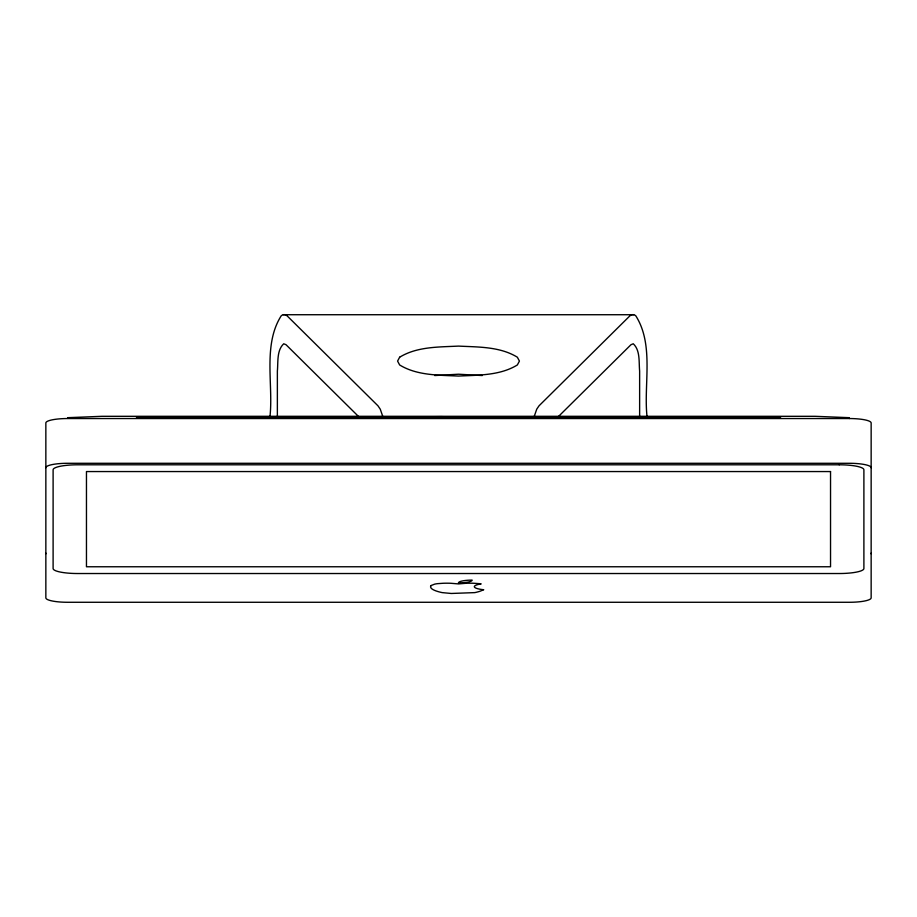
<?xml version="1.0" encoding="UTF-8"?>
<svg xmlns="http://www.w3.org/2000/svg" width="917" height="917" viewBox="0 0 917 917"><rect width="100%" height="100%" fill="white"/><g stroke="black" fill="none" stroke-linecap="round" stroke-linejoin="round"><path stroke-width="1.38" d="M534.153 416.639L536.743 409.177L539.013 405.83L629.394 316.342A76.478 16.644 90 0 1 635.79 315.815C654.406 345.101 643.425 384.865 647.07 416.983M558.224 416.742L630.953 344.735L633.257 343.772C640.387 350.328 638.771 362.169 639.63 371.064L639.63 416.685M434.715 375.546L458.5 374.216L482.285 375.546M67.606 417.682L101.936 416.307L815.064 416.307L849.394 417.682M283.342 314.726L633.658 314.726M430.933 416.719L441.329 416.639A28.14 1.398 0 0 1 446.648 416.788M358.776 416.742L286.047 344.735L283.743 343.772C276.613 350.328 278.229 362.169 277.37 371.064L277.37 416.685M382.848 416.639L380.257 409.177L377.987 405.83L287.606 316.342A76.478 16.644 -90 0 0 281.21 315.815C262.594 345.101 273.575 384.865 269.93 416.983M871.15 553.123A21.756 4.413 0 0 1 870.967 553.696M46.033 553.696A21.756 4.413 0 0 1 45.85 553.123M45.85 467.704A21.756 4.413 0 0 1 67.606 463.291L849.394 463.291A21.756 4.413 0 0 1 871.15 467.704M431.15 585.539L430.532 586.811L431.082 588.084A42.675 8.654 0 0 0 442.154 592.611L451.267 593.471L474.846 592.611A42.675 8.654 0 0 0 479.992 591.259L483.729 589.734A16.884 3.427 0 0 1 481.173 583.911L480.932 583.877A10.053 2.04 0 0 0 479.74 583.693A18.225 3.691 0 0 0 479.316 583.648L474.078 583.281A20.197 4.092 0 0 0 466.1 583.281L458.5 583.911L450.9 583.281A20.197 4.092 0 0 0 442.922 583.281L437.684 583.648A18.225 3.691 0 0 0 437.26 583.693A10.053 2.04 0 0 0 434.394 584.232L431.15 585.539M399.652 357.206L397.577 361.08L399.652 364.966C417.075 375.649 438.739 375.076 458.5 376.073C478.261 375.076 499.925 375.649 517.348 364.966L519.423 361.08L517.348 357.206C499.925 346.523 478.261 347.096 458.5 346.099C438.739 347.096 417.075 346.523 399.652 357.206M780.516 416.811L136.484 416.811L136.484 417.384L780.516 417.384L780.516 416.811M849.394 418.542L67.606 418.542A21.756 4.413 0 0 0 45.85 422.955L45.85 597.861A21.756 4.413 0 0 0 67.606 602.274L849.394 602.274A21.756 4.413 0 0 0 871.15 597.861L871.15 422.955A21.756 4.413 0 0 0 849.394 418.542M839.238 464.793L77.762 464.793A24.656 4.998 0 0 0 53.106 469.791L53.106 568.517A24.656 4.998 0 0 0 77.762 573.526L839.238 573.526A24.656 4.998 0 0 0 863.894 568.517L863.894 469.791A24.656 4.998 0 0 0 839.238 464.793M830.538 471.556L86.462 471.556L86.462 566.763L830.538 566.763L830.538 471.556M458.5 582.88A13.663 2.774 0 0 0 472.163 580.106A13.663 2.774 0 0 0 458.5 582.88"/></g></svg>
